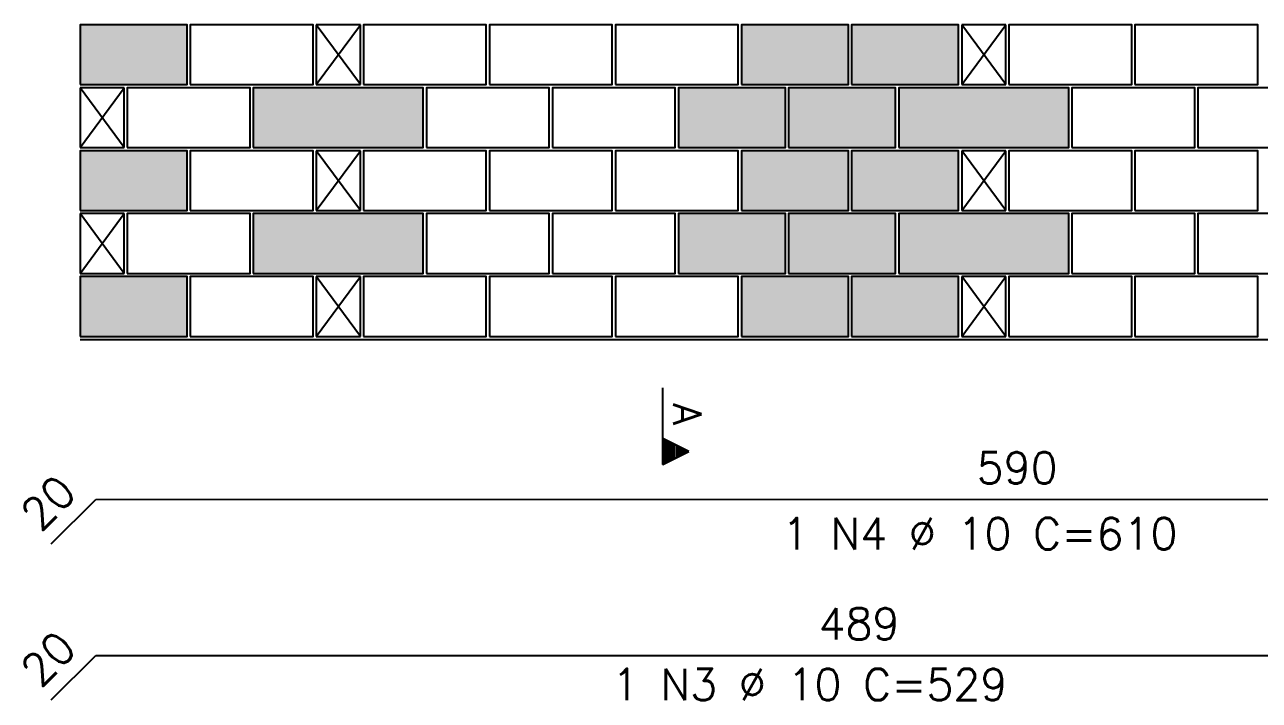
# Model space of a CAD drawing. Extents: x -1.9 to 86, y -1.5 to 60.9.
# Drawn here: x 6.7 to 14.54, y 45.48 to 49.77 of the extents above; entities that cross this region are included whole.
import ezdxf

# ---------------------------------------------------------------- set-up
doc = ezdxf.new("R2010")
doc.units = 0
doc.header["$MEASUREMENT"] = 0
for name, color, linetype in [('PENA_02', 2, 'CONTINUOUS'), ('PENA_03', 3, 'CONTINUOUS'), ('PENA_05', 5, 'CONTINUOUS'), ('PENA_19', 240, 'CONTINUOUS'), ('PENA_21', 100, 'CONTINUOUS')]:
    doc.layers.add(name, color=color, linetype=linetype)
doc.styles.get("Standard").update_dxf_attribs({"font": 'ROMANS.SHX'})

msp = doc.modelspace()

# ---------------------------------------------------------------- linework, layer by layer
at = {"layer": 'PENA_02', "linetype": 'Continuous'}
for p, q in [((8.8289, 49.7706), (8.5489, 49.7706)), ((8.5489, 49.7706), (8.5489, 49.3906)), ((8.8289, 49.3906), (8.8289, 49.7706)), ((12.9289, 49.7706), (12.6489, 49.7706)), ((12.6489, 49.7706), (12.6489, 49.3906)), ((12.9289, 49.3906), (12.9289, 49.7706)), ((7.3289, 49.3706), (7.0489, 49.3706)), ((7.0489, 49.3706), (7.0489, 48.9906)), ((7.3289, 48.9906), (7.3289, 49.3706)), ((8.5489, 49.3906), (8.8289, 49.3906)), ((12.6489, 49.3906), (12.9289, 49.3906)), ((7.0489, 48.9906), (7.3289, 48.9906)), ((8.8289, 48.9706), (8.5489, 48.9706)), ((8.5489, 48.9706), (8.5489, 48.5906)), ((8.8289, 48.5906), (8.8289, 48.9706)), ((12.9289, 48.9706), (12.6489, 48.9706)), ((12.6489, 48.9706), (12.6489, 48.5906)), ((12.9289, 48.5906), (12.9289, 48.9706)), ((7.3289, 48.5706), (7.0489, 48.5706)), ((7.0489, 48.5706), (7.0489, 48.1906)), ((7.3289, 48.1906), (7.3289, 48.5706)), ((8.5489, 48.5906), (8.8289, 48.5906)), ((12.6489, 48.5906), (12.9289, 48.5906)), ((7.0489, 48.1906), (7.3289, 48.1906)), ((8.8289, 48.1706), (8.5489, 48.1706)), ((8.5489, 48.1706), (8.5489, 47.7906)), ((8.8289, 47.7906), (8.8289, 48.1706)), ((12.9289, 48.1706), (12.6489, 48.1706)), ((12.6489, 48.1706), (12.6489, 47.7906)), ((12.9289, 47.7906), (12.9289, 48.1706)), ((7.0489, 47.7706), (30.0289, 47.7706)), ((8.5489, 47.7906), (8.8289, 47.7906)), ((12.6489, 47.7906), (12.9289, 47.7906))]:
    msp.add_line(p, q, dxfattribs=at)
for points in [[(7.0489, 49.3906), (7.7289, 49.3906), (7.7289, 49.7706), (7.0489, 49.7706), (7.0489, 49.3906)], [(7.7489, 49.3906), (8.5289, 49.3906), (8.5289, 49.7706), (7.7489, 49.7706), (7.7489, 49.3906)], [(8.8489, 49.3906), (9.6289, 49.3906), (9.6289, 49.7706), (8.8489, 49.7706), (8.8489, 49.3906)], [(9.6489, 49.3906), (10.4289, 49.3906), (10.4289, 49.7706), (9.6489, 49.7706), (9.6489, 49.3906)], [(10.4489, 49.3906), (11.2289, 49.3906), (11.2289, 49.7706), (10.4489, 49.7706), (10.4489, 49.3906)], [(11.2489, 49.3906), (11.9289, 49.3906), (11.9289, 49.7706), (11.2489, 49.7706), (11.2489, 49.3906)], [(11.9489, 49.3906), (12.6289, 49.3906), (12.6289, 49.7706), (11.9489, 49.7706), (11.9489, 49.3906)], [(12.9489, 49.3906), (13.7289, 49.3906), (13.7289, 49.7706), (12.9489, 49.7706), (12.9489, 49.3906)], [(13.7489, 49.3906), (14.5289, 49.3906), (14.5289, 49.7706), (13.7489, 49.7706), (13.7489, 49.3906)], [(7.3489, 48.9906), (8.1289, 48.9906), (8.1289, 49.3706), (7.3489, 49.3706), (7.3489, 48.9906)], [(8.1489, 48.9906), (9.2289, 48.9906), (9.2289, 49.3706), (8.1489, 49.3706), (8.1489, 48.9906)], [(9.2489, 48.9906), (10.0289, 48.9906), (10.0289, 49.3706), (9.2489, 49.3706), (9.2489, 48.9906)], [(10.0489, 48.9906), (10.8289, 48.9906), (10.8289, 49.3706), (10.0489, 49.3706), (10.0489, 48.9906)], [(10.8489, 48.9906), (11.5289, 48.9906), (11.5289, 49.3706), (10.8489, 49.3706), (10.8489, 48.9906)], [(11.5489, 48.9906), (12.2289, 48.9906), (12.2289, 49.3706), (11.5489, 49.3706), (11.5489, 48.9906)], [(12.2489, 48.9906), (13.3289, 48.9906), (13.3289, 49.3706), (12.2489, 49.3706), (12.2489, 48.9906)], [(13.3489, 48.9906), (14.1289, 48.9906), (14.1289, 49.3706), (13.3489, 49.3706), (13.3489, 48.9906)], [(14.1489, 48.9906), (14.9289, 48.9906), (14.9289, 49.3706), (14.1489, 49.3706), (14.1489, 48.9906)], [(7.0489, 48.5906), (7.7289, 48.5906), (7.7289, 48.9706), (7.0489, 48.9706), (7.0489, 48.5906)], [(7.7489, 48.5906), (8.5289, 48.5906), (8.5289, 48.9706), (7.7489, 48.9706), (7.7489, 48.5906)], [(8.8489, 48.5906), (9.6289, 48.5906), (9.6289, 48.9706), (8.8489, 48.9706), (8.8489, 48.5906)], [(9.6489, 48.5906), (10.4289, 48.5906), (10.4289, 48.9706), (9.6489, 48.9706), (9.6489, 48.5906)], [(10.4489, 48.5906), (11.2289, 48.5906), (11.2289, 48.9706), (10.4489, 48.9706), (10.4489, 48.5906)], [(11.2489, 48.5906), (11.9289, 48.5906), (11.9289, 48.9706), (11.2489, 48.9706), (11.2489, 48.5906)], [(11.9489, 48.5906), (12.6289, 48.5906), (12.6289, 48.9706), (11.9489, 48.9706), (11.9489, 48.5906)], [(12.9489, 48.5906), (13.7289, 48.5906), (13.7289, 48.9706), (12.9489, 48.9706), (12.9489, 48.5906)], [(13.7489, 48.5906), (14.5289, 48.5906), (14.5289, 48.9706), (13.7489, 48.9706), (13.7489, 48.5906)], [(7.3489, 48.1906), (8.1289, 48.1906), (8.1289, 48.5706), (7.3489, 48.5706), (7.3489, 48.1906)], [(8.1489, 48.1906), (9.2289, 48.1906), (9.2289, 48.5706), (8.1489, 48.5706), (8.1489, 48.1906)], [(9.2489, 48.1906), (10.0289, 48.1906), (10.0289, 48.5706), (9.2489, 48.5706), (9.2489, 48.1906)], [(10.0489, 48.1906), (10.8289, 48.1906), (10.8289, 48.5706), (10.0489, 48.5706), (10.0489, 48.1906)], [(10.8489, 48.1906), (11.5289, 48.1906), (11.5289, 48.5706), (10.8489, 48.5706), (10.8489, 48.1906)], [(11.5489, 48.1906), (12.2289, 48.1906), (12.2289, 48.5706), (11.5489, 48.5706), (11.5489, 48.1906)], [(12.2489, 48.1906), (13.3289, 48.1906), (13.3289, 48.5706), (12.2489, 48.5706), (12.2489, 48.1906)], [(13.3489, 48.1906), (14.1289, 48.1906), (14.1289, 48.5706), (13.3489, 48.5706), (13.3489, 48.1906)], [(14.1489, 48.1906), (14.9289, 48.1906), (14.9289, 48.5706), (14.1489, 48.5706), (14.1489, 48.1906)], [(7.0489, 47.7906), (7.7289, 47.7906), (7.7289, 48.1706), (7.0489, 48.1706), (7.0489, 47.7906)], [(7.7489, 47.7906), (8.5289, 47.7906), (8.5289, 48.1706), (7.7489, 48.1706), (7.7489, 47.7906)], [(8.8489, 47.7906), (9.6289, 47.7906), (9.6289, 48.1706), (8.8489, 48.1706), (8.8489, 47.7906)], [(9.6489, 47.7906), (10.4289, 47.7906), (10.4289, 48.1706), (9.6489, 48.1706), (9.6489, 47.7906)], [(10.4489, 47.7906), (11.2289, 47.7906), (11.2289, 48.1706), (10.4489, 48.1706), (10.4489, 47.7906)], [(11.2489, 47.7906), (11.9289, 47.7906), (11.9289, 48.1706), (11.2489, 48.1706), (11.2489, 47.7906)], [(11.9489, 47.7906), (12.6289, 47.7906), (12.6289, 48.1706), (11.9489, 48.1706), (11.9489, 47.7906)], [(12.9489, 47.7906), (13.7289, 47.7906), (13.7289, 48.1706), (12.9489, 48.1706), (12.9489, 47.7906)], [(13.7489, 47.7906), (14.5289, 47.7906), (14.5289, 48.1706), (13.7489, 48.1706), (13.7489, 47.7906)]]:
    msp.add_lwpolyline(points, dxfattribs=at)
at = {"layer": 'PENA_03', "linetype": 'Continuous'}
for p, q in [((8.5489, 49.3906), (8.8289, 49.7706)), ((8.8289, 49.3906), (8.5489, 49.7706)), ((12.6489, 49.3906), (12.9289, 49.7706)), ((12.9289, 49.3906), (12.6489, 49.7706)), ((7.0489, 48.9906), (7.3289, 49.3706)), ((7.3289, 48.9906), (7.0489, 49.3706)), ((8.5489, 48.5906), (8.8289, 48.9706)), ((8.8289, 48.5906), (8.5489, 48.9706)), ((12.6489, 48.5906), (12.9289, 48.9706)), ((12.9289, 48.5906), (12.6489, 48.9706)), ((7.0489, 48.1906), (7.3289, 48.5706)), ((7.3289, 48.1906), (7.0489, 48.5706)), ((8.5489, 47.7906), (8.8289, 48.1706)), ((8.8289, 47.7906), (8.5489, 48.1706)), ((12.6489, 47.7906), (12.9289, 48.1706)), ((12.9289, 47.7906), (12.6489, 48.1706)), ((10.7489, 47.4638), (10.7489, 46.9774)), ((10.7495, 47.143), (10.7495, 47.4638)), ((10.9148, 47.0604), (10.7495, 47.143)), ((10.7495, 46.9785), (10.7495, 47.1422)), ((10.9132, 47.0604), (10.7495, 47.1422)), ((10.7616, 46.9838), (10.7616, 47.137)), ((10.7744, 46.9902), (10.7744, 47.1306)), ((10.7489, 46.9774), (10.9148, 47.0604)), ((10.7495, 46.9785), (10.9132, 47.0604)), ((10.7871, 46.9965), (10.7871, 47.1242)), ((10.7999, 47.0029), (10.7999, 47.1178)), ((10.8127, 47.0093), (10.8127, 47.1114)), ((10.8254, 47.0157), (10.8254, 47.105)), ((10.8382, 47.0221), (10.8382, 47.0987)), ((10.851, 47.0285), (10.851, 47.0923)), ((10.8637, 47.0348), (10.8637, 47.0859)), ((10.8765, 47.0412), (10.8765, 47.0795)), ((10.8893, 47.0476), (10.8893, 47.0731)), ((10.902, 47.054), (10.902, 47.0667))]:
    msp.add_line(p, q, dxfattribs=at)
at = {"layer": 'PENA_05', "linetype": 'Continuous'}
for p, q in [((6.866, 46.4735), (7.1489, 46.7563)), ((7.1489, 46.7563), (18.9389, 46.7565)), ((6.866, 45.4827), (7.1489, 45.7655)), ((7.1489, 45.7655), (16.9289, 45.7655))]:
    msp.add_line(p, q, dxfattribs=at)
at = {"layer": 'PENA_19', "linetype": 'Continuous'}
for points in [[(8.1489, 48.9906), (9.2289, 48.9906), (9.2289, 49.3706), (8.1489, 49.3706), (8.1489, 48.9906)], [(12.2489, 48.9906), (13.3289, 48.9906), (13.3289, 49.3706), (12.2489, 49.3706), (12.2489, 48.9906)], [(8.1489, 48.1906), (9.2289, 48.1906), (9.2289, 48.5706), (8.1489, 48.5706), (8.1489, 48.1906)], [(12.2489, 48.1906), (13.3289, 48.1906), (13.3289, 48.5706), (12.2489, 48.5706), (12.2489, 48.1906)]]:
    msp.add_lwpolyline(points, dxfattribs=at)
for points in [[(8.1489, 48.9906), (9.2289, 48.9906), (9.2289, 49.3706)], [(8.1489, 48.9906), (9.2289, 49.3706), (8.1489, 49.3706)], [(8.1489, 48.9906), (8.1489, 49.3706), (8.1489, 48.9906)], [(12.2489, 48.9906), (13.3289, 48.9906), (13.3289, 49.3706)], [(12.2489, 48.9906), (13.3289, 49.3706), (12.2489, 49.3706)], [(12.2489, 48.9906), (12.2489, 49.3706), (12.2489, 48.9906)], [(8.1489, 48.1906), (9.2289, 48.1906), (9.2289, 48.5706)], [(8.1489, 48.1906), (9.2289, 48.5706), (8.1489, 48.5706)], [(8.1489, 48.1906), (8.1489, 48.5706), (8.1489, 48.1906)], [(12.2489, 48.1906), (13.3289, 48.1906), (13.3289, 48.5706)], [(12.2489, 48.1906), (13.3289, 48.5706), (12.2489, 48.5706)], [(12.2489, 48.1906), (12.2489, 48.5706), (12.2489, 48.1906)]]:
    msp.add_solid(points, dxfattribs=at)
at = {"layer": 'PENA_21', "linetype": 'Continuous'}
for points in [[(7.0489, 49.3906), (7.7289, 49.3906), (7.7289, 49.7706), (7.0489, 49.7706), (7.0489, 49.3906)], [(11.2489, 49.3906), (11.9289, 49.3906), (11.9289, 49.7706), (11.2489, 49.7706), (11.2489, 49.3906)], [(11.9489, 49.3906), (12.6289, 49.3906), (12.6289, 49.7706), (11.9489, 49.7706), (11.9489, 49.3906)], [(10.8489, 48.9906), (11.5289, 48.9906), (11.5289, 49.3706), (10.8489, 49.3706), (10.8489, 48.9906)], [(11.5489, 48.9906), (12.2289, 48.9906), (12.2289, 49.3706), (11.5489, 49.3706), (11.5489, 48.9906)], [(7.0489, 48.5906), (7.7289, 48.5906), (7.7289, 48.9706), (7.0489, 48.9706), (7.0489, 48.5906)], [(11.2489, 48.5906), (11.9289, 48.5906), (11.9289, 48.9706), (11.2489, 48.9706), (11.2489, 48.5906)], [(11.9489, 48.5906), (12.6289, 48.5906), (12.6289, 48.9706), (11.9489, 48.9706), (11.9489, 48.5906)], [(10.8489, 48.1906), (11.5289, 48.1906), (11.5289, 48.5706), (10.8489, 48.5706), (10.8489, 48.1906)], [(11.5489, 48.1906), (12.2289, 48.1906), (12.2289, 48.5706), (11.5489, 48.5706), (11.5489, 48.1906)], [(7.0489, 47.7906), (7.7289, 47.7906), (7.7289, 48.1706), (7.0489, 48.1706), (7.0489, 47.7906)], [(11.2489, 47.7906), (11.9289, 47.7906), (11.9289, 48.1706), (11.2489, 48.1706), (11.2489, 47.7906)], [(11.9489, 47.7906), (12.6289, 47.7906), (12.6289, 48.1706), (11.9489, 48.1706), (11.9489, 47.7906)]]:
    msp.add_lwpolyline(points, dxfattribs=at)
for points in [[(7.0489, 49.3906), (7.7289, 49.3906), (7.7289, 49.7706)], [(7.0489, 49.3906), (7.7289, 49.7706), (7.0489, 49.7706)], [(7.0489, 49.3906), (7.0489, 49.7706), (7.0489, 49.3906)], [(11.2489, 49.3906), (11.9289, 49.3906), (11.9289, 49.7706)], [(11.2489, 49.3906), (11.9289, 49.7706), (11.2489, 49.7706)], [(11.2489, 49.3906), (11.2489, 49.7706), (11.2489, 49.3906)], [(11.9489, 49.3906), (12.6289, 49.3906), (12.6289, 49.7706)], [(11.9489, 49.3906), (12.6289, 49.7706), (11.9489, 49.7706)], [(11.9489, 49.3906), (11.9489, 49.7706), (11.9489, 49.3906)], [(10.8489, 48.9906), (11.5289, 48.9906), (11.5289, 49.3706)], [(10.8489, 48.9906), (11.5289, 49.3706), (10.8489, 49.3706)], [(10.8489, 48.9906), (10.8489, 49.3706), (10.8489, 48.9906)], [(11.5489, 48.9906), (12.2289, 48.9906), (12.2289, 49.3706)], [(11.5489, 48.9906), (12.2289, 49.3706), (11.5489, 49.3706)], [(11.5489, 48.9906), (11.5489, 49.3706), (11.5489, 48.9906)], [(7.0489, 48.5906), (7.7289, 48.5906), (7.7289, 48.9706)], [(7.0489, 48.5906), (7.7289, 48.9706), (7.0489, 48.9706)], [(7.0489, 48.5906), (7.0489, 48.9706), (7.0489, 48.5906)], [(11.2489, 48.5906), (11.9289, 48.5906), (11.9289, 48.9706)], [(11.2489, 48.5906), (11.9289, 48.9706), (11.2489, 48.9706)], [(11.2489, 48.5906), (11.2489, 48.9706), (11.2489, 48.5906)], [(11.9489, 48.5906), (12.6289, 48.5906), (12.6289, 48.9706)], [(11.9489, 48.5906), (12.6289, 48.9706), (11.9489, 48.9706)], [(11.9489, 48.5906), (11.9489, 48.9706), (11.9489, 48.5906)], [(10.8489, 48.1906), (11.5289, 48.1906), (11.5289, 48.5706)], [(10.8489, 48.1906), (11.5289, 48.5706), (10.8489, 48.5706)], [(10.8489, 48.1906), (10.8489, 48.5706), (10.8489, 48.1906)], [(11.5489, 48.1906), (12.2289, 48.1906), (12.2289, 48.5706)], [(11.5489, 48.1906), (12.2289, 48.5706), (11.5489, 48.5706)], [(11.5489, 48.1906), (11.5489, 48.5706), (11.5489, 48.1906)], [(7.0489, 47.7906), (7.7289, 47.7906), (7.7289, 48.1706)], [(7.0489, 47.7906), (7.7289, 48.1706), (7.0489, 48.1706)], [(7.0489, 47.7906), (7.0489, 48.1706), (7.0489, 47.7906)], [(11.2489, 47.7906), (11.9289, 47.7906), (11.9289, 48.1706)], [(11.2489, 47.7906), (11.9289, 48.1706), (11.2489, 48.1706)], [(11.2489, 47.7906), (11.2489, 48.1706), (11.2489, 47.7906)], [(11.9489, 47.7906), (12.6289, 47.7906), (12.6289, 48.1706)], [(11.9489, 47.7906), (12.6289, 48.1706), (11.9489, 48.1706)], [(11.9489, 47.7906), (11.9489, 48.1706), (11.9489, 47.7906)]]:
    msp.add_solid(points, dxfattribs=at)

# ---------------------------------------------------------------- texts
at = {"layer": 'PENA_03', "linetype": 'Continuous'}
for s, height, rotation, p in [('A', 0.18, 270, (10.8159, 47.3672)), ('590', 0.2, 0.00106, (12.7439, 46.8564)), ('20', 0.2, 45, (6.7953, 46.5442)), ('20', 0.2, 45, (6.7953, 45.5534))]:
    msp.add_text(s, height=height, rotation=rotation, dxfattribs=at).set_placement(p)
for s, p in [('1 N4 %%c 10 C=610', (11.5072, 46.4383)), ('489', (11.7389, 45.8655)), ('1 N3 %%c 10 C=529', (10.4273, 45.48))]:
    msp.add_text(s, height=0.2, dxfattribs=at).set_placement(p)

doc.saveas('drawing.dxf')
